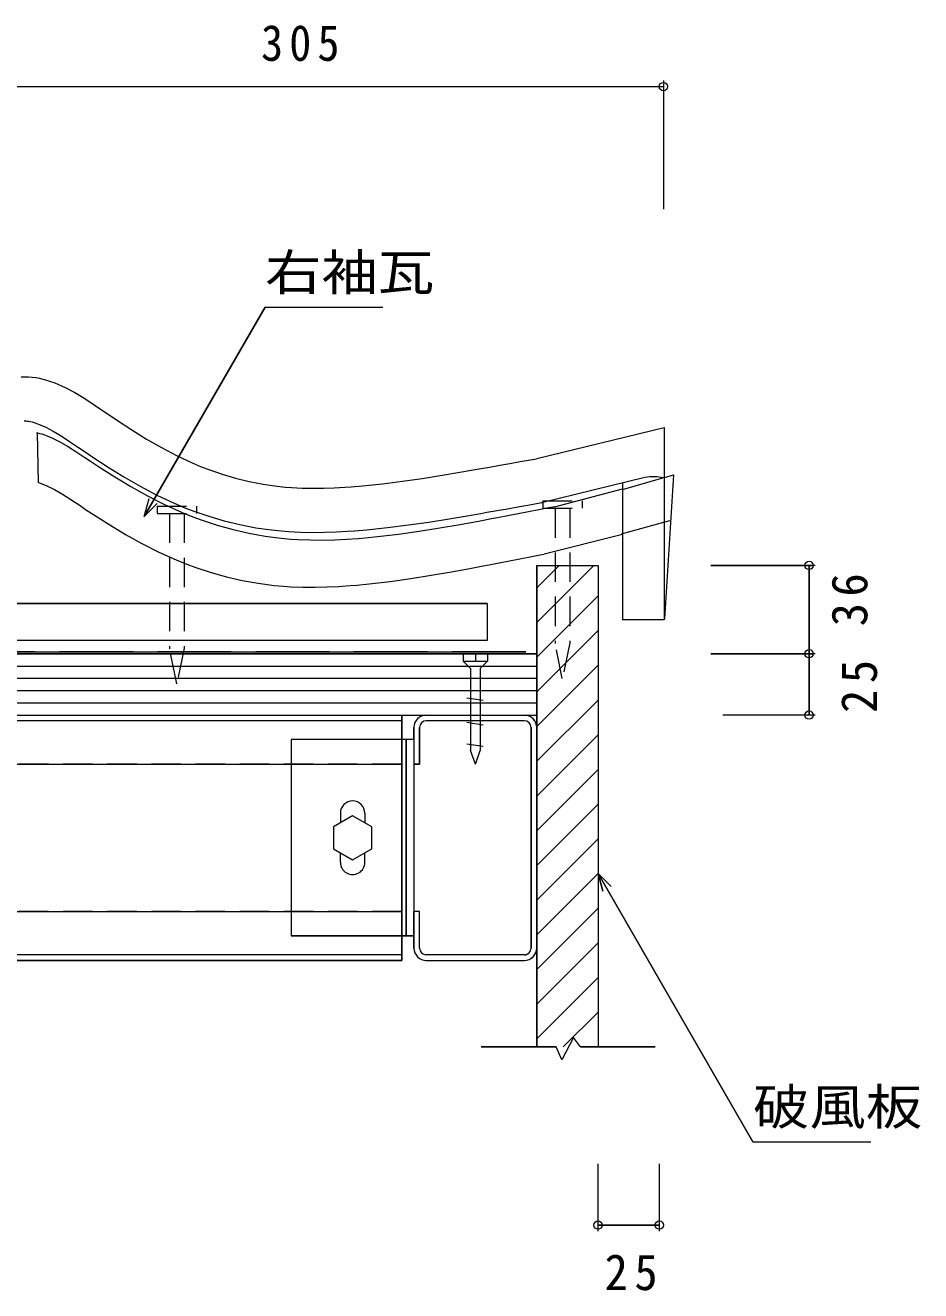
# Model space of a CAD drawing. Units: millimetres, scale not verified. Extents: x -478 to 499, y -286 to 299.
# Drawn here: x 134 to 499, y -220 to 296 of the extents above; entities that cross this region are included whole.
import ezdxf
from ezdxf.enums import TextEntityAlignment as Align

# ---------------------------------------------------------------- set-up
doc = ezdxf.new("R2010")
doc.units = ezdxf.units.MM
doc.header["$LTSCALE"] = 10
doc.linetypes.add('DASHED1', pattern=[1.8, 1.2, -0.6])
doc.linetypes.add('DASHED3', pattern=[4, 3, -1])
for name, color, linetype, lineweight in [('0-0_LAYER001', 4, 'Continuous', 18), ('0-1_LAYER003', 7, 'Continuous', 18), ('0-2_LAYER004', 2, 'Continuous', 18), ('0-3_LAYER007', 2, 'Continuous', 18)]:
    doc.layers.add(name, color=color, linetype=linetype, lineweight=lineweight)
doc.styles.add('ＭＳ ゴシック', font='')
doc.styles.get('ＭＳ ゴシック').set_extended_font_data('MS Gothic')

msp = doc.modelspace()

# ---------------------------------------------------------------- linework, layer by layer
at = {"layer": '0-0_LAYER001', "color": 2}
for p, q in [((88.67, 270.55), (393.67, 270.55)), ((393.67, 273.05), (393.67, 220.55)), ((342.04, 75.32), (342.04, -120.94)), ((342.04, 75.32), (367.04, 75.32)), ((455.53, 75.32), (413.03, 75.32)), ((453.03, 39.32), (453.03, 75.32)), ((312.05, 39.32), (322.05, 39.32)), ((312.05, 39.32), (312.05, 36.32)), ((312.05, 36.32), (322.05, 36.32)), ((312.05, 36.32), (315.05, 33.32)), ((317.05, 39.32), (317.05, 36.32)), ((322.05, 36.32), (319.05, 33.32)), ((322.05, 39.32), (322.05, 36.32)), ((455.53, 39.32), (413.03, 39.32)), ((455.53, 39.32), (417.87, 39.32)), ((453.03, 14.32), (453.03, 39.32)), ((315.04, 33.32), (315.04, -0.08)), ((319.04, 33.32), (319.04, -0.08)), ((320.28, 20.22), (313.63, 21.28)), ((320.28, 20.22), (313.63, 21.28)), ((320.28, 20.22), (313.64, 21.28)), ((-478.18, 14.32), (342.04, 14.32)), ((287.04, 12.02), (-478.18, 12.02)), ((297.04, 14.32), (337.04, 14.32)), ((337.04, 12.02), (297.04, 12.02)), ((320.28, 10.22), (313.63, 11.27)), ((455.53, 14.32), (417.87, 14.32)), ((292.04, 9.32), (292.04, -5.68)), ((294.34, 9.32), (294.34, -5.68)), ((339.74, -80.68), (339.74, 9.32)), ((342.04, -80.68), (342.04, 9.32)), ((242.04, 4.32), (242.04, -5.68)), ((288.84, 4.32), (288.84, -75.68)), ((292.04, 4.32), (292.04, -75.68)), ((320.28, 1.48), (313.63, 2.53)), ((317.04, -5.68), (315.04, -0.08)), ((317.04, -5.68), (319.04, -0.08)), ((294.34, -5.68), (292.04, -5.68)), ((262.04, -25.68), (262.04, -29.57)), ((272.04, -25.68), (272.04, -29.57)), ((262.04, -45.68), (262.04, -41.79)), ((272.04, -45.68), (272.04, -41.79)), ((294.34, -65.68), (292.04, -65.68)), ((292.04, -80.68), (292.04, -65.68)), ((294.34, -80.68), (294.34, -65.68)), ((287.04, -83.38), (-478.18, -83.38)), ((-478.18, -85.68), (287.04, -85.68)), ((337.04, -83.38), (297.04, -83.38)), ((297.04, -85.68), (337.04, -85.68)), ((357.01, -117.04), (352.35, -126.21)), ((359.93, -120.94), (357.01, -117.04)), ((350.04, -120.94), (319.43, -120.94)), ((352.35, -126.21), (350.04, -120.94)), ((390.33, -120.94), (359.93, -120.94)), ((367.04, -196.1), (367.04, -168.6)), ((392.04, -196.1), (392.04, -168.6)), ((367.04, -193.6), (392.04, -193.6))]:
    msp.add_line(p, q, dxfattribs=at)
at = {"layer": '0-0_LAYER001'}
for p, q in [((138.17, 129.44), (138.21, 129.44)), ((138.21, 129.44), (138.79, 129.34)), ((138.53, 129.36), (138.88, 109.19)), ((138.79, 129.34), (139.45, 129.19)), ((139.45, 129.19), (140.25, 128.98)), ((140.25, 128.98), (140.43, 128.93)), ((342.05, 118.9), (394.02, 131.61)), ((394.02, 131.61), (394.02, 53.23)), ((140.43, 128.93), (141.91, 128.44)), ((141.91, 128.44), (144.77, 127.24)), ((144.77, 127.24), (147.68, 125.76)), ((147.68, 125.76), (150.84, 123.92)), ((150.84, 123.92), (154.27, 121.74)), ((154.27, 121.74), (157.96, 119.3)), ((157.96, 119.3), (160.23, 117.78)), ((160.23, 117.78), (163.84, 115.41)), ((163.84, 115.41), (170.13, 111.41)), ((138.72, 109.31), (139.48, 109.06)), ((139.48, 109.06), (142.48, 107.81)), ((170.13, 111.41), (176.64, 107.5)), ((386.17, 111.16), (344.05, 100.86)), ((377.02, 108.87), (377.02, 53.23)), ((377.04, 106.31), (393.48, 111)), ((142.48, 107.81), (145.51, 106.27)), ((145.51, 106.27), (148.75, 104.38)), ((148.75, 104.38), (152.23, 102.17)), ((176.64, 107.5), (183.38, 103.74)), ((183.38, 103.74), (190.37, 100.2)), ((349.31, 99.25), (377.02, 106.51)), ((152.23, 102.17), (155.94, 99.71)), ((155.94, 99.71), (158.21, 98.2)), ((158.21, 98.2), (161.79, 95.84)), ((190.37, 100.2), (197.52, 96.97)), ((338.68, 97.32), (342.85, 98.12)), ((342.85, 98.12), (347.02, 98.93)), ((347.02, 98.93), (349.44, 99.39)), ((161.79, 95.84), (168.05, 91.87)), ((197.52, 96.97), (201.93, 95.19)), ((201.93, 95.19), (205.66, 93.81)), ((205.66, 93.81), (211.88, 91.77)), ((310.81, 92.07), (318.97, 93.57)), ((318.97, 93.57), (323.69, 94.45)), ((323.69, 94.45), (326.13, 94.91)), ((326.13, 94.91), (330.31, 95.71)), ((330.31, 95.71), (334.5, 96.51)), ((334.5, 96.51), (338.68, 97.32)), ((376.61, 88.16), (396.25, 93.71)), ((168.05, 91.87), (174.52, 87.98)), ((174.52, 87.98), (181.19, 84.26)), ((211.88, 91.77), (218.29, 89.99)), ((218.29, 89.99), (224.8, 88.5)), ((224.8, 88.5), (231.38, 87.32)), ((277.14, 87.09), (285.67, 88.1)), ((285.67, 88.1), (294.16, 89.29)), ((294.16, 89.29), (302.53, 90.63)), ((302.53, 90.63), (310.81, 92.07)), ((377.02, 87.95), (345.15, 79.95)), ((181.19, 84.26), (188.1, 80.75)), ((231.38, 87.32), (237.92, 86.47)), ((237.92, 86.47), (241.86, 86.11)), ((241.86, 86.11), (244.91, 85.91)), ((244.91, 85.91), (249.88, 85.72)), ((249.88, 85.72), (254.85, 85.69)), ((254.85, 85.69), (259.75, 85.81)), ((259.75, 85.81), (264.58, 86.04)), ((264.58, 86.04), (269.29, 86.37)), ((269.29, 86.37), (272.09, 86.6)), ((272.09, 86.6), (277.14, 87.09)), ((188.1, 80.75), (195.18, 77.56)), ((195.18, 77.56), (199.53, 75.81)), ((330.99, 77.23), (335.17, 78.03)), ((335.17, 78.03), (339.35, 78.84)), ((339.35, 78.84), (343.51, 79.64)), ((343.51, 79.64), (345.12, 79.95)), ((199.53, 75.81), (203.19, 74.45)), ((203.19, 74.45), (209.33, 72.44)), ((209.33, 72.44), (215.66, 70.68)), ((299.08, 71.35), (307.33, 72.79)), ((307.33, 72.79), (315.48, 74.28)), ((315.48, 74.28), (320.19, 75.17)), ((320.19, 75.17), (322.63, 75.63)), ((322.63, 75.63), (326.81, 76.43)), ((326.81, 76.43), (330.99, 77.23)), ((215.66, 70.68), (222.07, 69.21)), ((222.07, 69.21), (228.56, 68.05)), ((228.56, 68.05), (235.01, 67.21)), ((235.01, 67.21), (238.88, 66.85)), ((261.33, 66.79), (266.01, 67.11)), ((266.01, 67.11), (268.78, 67.34)), ((268.78, 67.34), (273.8, 67.83)), ((273.8, 67.83), (282.29, 68.83)), ((282.29, 68.83), (290.73, 70.02)), ((290.73, 70.02), (299.08, 71.35)), ((238.88, 66.85), (241.89, 66.66)), ((241.89, 66.66), (246.79, 66.47)), ((246.79, 66.47), (251.71, 66.44)), ((251.71, 66.44), (256.55, 66.56)), ((256.55, 66.56), (261.33, 66.79)), ((394.02, 53.23), (377.02, 53.23))]:
    msp.add_line(p, q, dxfattribs=at)
at = {"layer": '0-0_LAYER001', "color": 2, "linetype": 'DASHED1'}
for p, q in [((349.54, 98.62), (349.54, 43.47)), ((355.54, 98.62), (355.54, 43.72)), ((192.39, 96.49), (192.39, 41.34)), ((198.39, 96.49), (198.39, 41.59)), ((195.34, 27.08), (192.39, 41.34)), ((198.39, 41.59), (195.34, 27.08)), ((352.49, 29.21), (349.54, 43.47)), ((355.54, 43.72), (352.49, 29.21)), ((287.04, -5.68), (-478.18, -5.68)), ((287.04, -65.68), (-478.18, -65.68))]:
    msp.add_line(p, q, dxfattribs=at)
at = {"layer": '0-0_LAYER001', "color": 1}
for p, q in [((-478.18, 34.32), (342.04, 34.32)), ((-478.18, 29.32), (342.04, 29.32)), ((-478.18, 24.32), (342.04, 24.32)), ((-478.18, 19.32), (342.04, 19.32))]:
    msp.add_line(p, q, dxfattribs=at)
at = {"layer": '0-0_LAYER001'}
for points in [[(131.98, 152.25), (134.14, 152.28), (134.99, 152.24), (136.46, 152.11), (137.93, 151.9), (139.39, 151.62), (140.84, 151.28), (142.28, 150.89), (143.1, 150.63), (145.63, 149.75), (149.83, 147.93), (153.9, 145.79), (157.85, 143.41), (161.72, 140.87), (165.56, 138.25), (167.78, 136.72), (171.17, 134.43), (177.07, 130.56), (183.04, 126.86), (189.11, 123.36), (195.29, 120.11), (201.62, 117.15), (205.36, 115.59), (208.45, 114.4), (213.86, 112.53), (219.36, 110.92), (224.93, 109.57)], [(133.17, 134.27), (133.85, 134.27), (133.77, 134.28), (134.39, 134.22), (134.98, 134.14), (135.65, 134.01), (136.39, 133.84), (137.24, 133.6), (137.49, 133.53), (139.07, 132.97), (142.05, 131.68), (145.05, 130.1), (148.27, 128.16), (151.72, 125.91), (155.39, 123.4), (157.64, 121.86), (161.19, 119.45), (167.39, 115.38), (173.8, 111.41), (180.42, 107.59), (187.29, 103.99), (194.32, 100.7), (198.64, 98.88), (202.28, 97.48), (208.4, 95.38), (214.7, 93.53), (221.09, 91.98)], [(224.93, 109.57), (230.56, 108.48), (236.23, 107.66), (239.53, 107.31), (242.06, 107.11), (246.41, 106.88), (250.78, 106.8), (255.14, 106.84), (259.51, 106.98), (263.87, 107.23), (266.4, 107.4), (271.12, 107.79), (279.24, 108.64), (287.33, 109.66), (295.41, 110.84), (303.47, 112.12), (311.52, 113.48), (316.19, 114.29), (318.61, 114.72), (322.79, 115.45), (326.97, 116.19), (331.15, 116.94), (335.32, 117.68), (339.5, 118.43), (341.92, 118.86)], [(394.12, 111.22), (397.75, 112.28), (394.12, 53.58)], [(221.09, 91.98), (227.56, 90.72), (234, 89.79), (237.87, 89.38), (240.87, 89.14), (245.77, 88.89), (250.68, 88.79), (255.53, 88.84), (260.31, 89), (265, 89.26), (267.77, 89.45), (272.79, 89.87), (281.3, 90.76), (289.76, 91.83), (298.12, 93.04), (306.39, 94.36), (314.56, 95.74), (319.28, 96.56), (321.73, 96.99), (325.92, 97.73), (330.12, 98.47), (334.3, 99.22), (338.49, 99.96), (342.67, 100.71), (344.28, 101)]]:
    msp.add_lwpolyline(points, dxfattribs=at)
at = {"layer": '0-0_LAYER001', "color": 2, "linetype": 'DASHED1'}
for points in [[(187.39, 99.49), (203.39, 99.49), (203.39, 96.49)], [(187.39, 99.49), (187.39, 96.49), (203.39, 96.49)], [(344.54, 101.62), (360.54, 101.62), (360.54, 98.62)], [(344.54, 101.62), (344.54, 98.62), (360.54, 98.62)]]:
    msp.add_lwpolyline(points, dxfattribs=at)
at = {"layer": '0-0_LAYER001', "color": 2}
for points in [[(287.04, 14.32), (287.04, -5.68), (287.04, -75.68), (287.04, -85.68)], [(292.04, 4.32), (287.04, 4.32), (242.04, 4.32)], [(242.04, -5.68), (242.04, -65.68), (242.04, -75.68)], [(292.04, -75.68), (287.04, -75.68), (242.04, -75.68)]]:
    msp.add_lwpolyline(points, dxfattribs=at)
msp.add_lwpolyline([(267.04, -44.68), (274.83, -40.18), (274.83, -31.18), (267.04, -26.68), (259.25, -31.18), (259.25, -40.18)], close=True, dxfattribs=at)
for centre in [(393.67, 270.55), (453.03, 75.32), (453.03, 39.32), (453.03, 39.32), (453.03, 14.32), (367.04, -193.6), (392.04, -193.6)]:
    msp.add_circle(centre, 1.7, dxfattribs=at)
at = {"layer": '0-0_LAYER001'}
msp.add_arc((389.64, 90.34), 21.11, 78.2823, 99.4602, dxfattribs=at)
at = {"layer": '0-0_LAYER001', "color": 2}
for centre, radius, start, end in [((297.04, 9.32), 5, 89.9874, 180.0044), ((297.04, 9.32), 2.7, 89.9969, 179.989), ((337.04, 9.32), 5, 359.998, 90.0087), ((337.04, 9.32), 2.7, 0.0166, 89.9969), ((267.04, -25.68), 5, 0.003, 179.9881), ((267.04, -45.68), 5, 179.9881, 0.003), ((297.04, -80.68), 5, 179.9831, 270.0151), ((297.04, -80.68), 2.7, 179.989, 270.0087), ((337.04, -80.68), 5, 269.9938, 0.0193), ((337.04, -80.68), 2.7, 270.0087, 0.0166)]:
    msp.add_arc(centre, radius, start, end, dxfattribs=at)
at = {"layer": '0-1_LAYER003'}
for p, q in [((-439.63, 270.55), (393.67, 270.55)), ((393.67, 273.05), (393.67, 220.55)), ((231.33, 180.58), (279.33, 180.58)), ((413.03, 75.32), (454.73, 75.32)), ((453.03, 75.32), (453.03, 14.32)), ((-478.18, 40.1), (337.56, 40.1)), ((342.04, 39.32), (-260.37, 39.32)), ((413.03, 39.32), (454.73, 39.32)), ((-478.18, 14.32), (342.04, 14.32)), ((287.04, 12.02), (287.04, 14.32)), ((337.04, 12.02), (297.04, 12.02)), ((454.73, 14.32), (417.87, 14.32)), ((292.04, 4.32), (292.04, 9.32)), ((294.34, -5.68), (294.34, 9.32)), ((339.74, 9.32), (339.74, -80.68)), ((288.84, -75.68), (288.84, 4.32)), ((292.04, 4.32), (292.04, -75.68)), ((367.04, -50.23), (372.34, -55.53)), ((-478.18, -65.68), (287.04, -65.68)), ((292.04, -75.68), (292.04, -80.68)), ((287.04, -83.38), (-478.18, -83.38)), ((287.04, -85.68), (-478.18, -85.68)), ((337.04, -83.38), (297.04, -83.38)), ((297.04, -85.68), (337.04, -85.68)), ((359.93, -120.94), (390.33, -120.94)), ((430.18, -159.59), (478.18, -159.59)), ((367.04, -196.1), (367.04, -168.6)), ((392.04, -195.3), (392.04, -168.6)), ((392.04, -193.6), (367.04, -193.6))]:
    msp.add_line(p, q, dxfattribs=at)
at = {"layer": '0-1_LAYER003', "color": 2}
for p, q in [((342.04, 52.05), (365.31, 75.32)), ((342.04, 66.2), (351.17, 75.32)), ((367.04, 75.32), (367.04, -120.94)), ((342.04, 37.91), (367.04, 62.91)), ((321.83, 59.8), (321.83, 44.8)), ((342.04, 23.77), (367.04, 48.77)), ((-260.37, 39.32), (342.04, 39.32)), ((342.04, 9.63), (367.04, 34.63)), ((342.04, -4.52), (367.04, 20.48)), ((342.04, -18.66), (367.04, 6.34)), ((342.04, -32.8), (367.04, -7.8)), ((342.04, -46.94), (367.04, -21.94)), ((342.04, -61.08), (367.04, -36.08)), ((342.04, -75.23), (367.04, -50.23)), ((342.04, -89.37), (367.04, -64.37)), ((342.04, -103.51), (367.04, -78.51)), ((342.04, -117.65), (367.04, -92.65)), ((352.9, -120.94), (367.04, -106.79))]:
    msp.add_line(p, q, dxfattribs=at)
for points in [[(182.12, 95.34), (231.33, 180.58), (279.33, 180.58)], [(187.42, 100.64), (182.12, 95.34), (184.06, 102.58)], [(368.98, -57.47), (367.04, -50.23), (372.34, -55.53)], [(367.04, -50.23), (430.18, -159.59), (478.18, -159.59)]]:
    msp.add_lwpolyline(points, dxfattribs=at)
at = {"layer": '0-1_LAYER003'}
for points in [[(231.33, 180.58), (182.12, 95.34), (184.06, 102.58)], [(182.12, 95.34), (187.42, 100.64), (182.12, 95.34)], [(319.43, -120.94), (350.04, -120.94), (342.04, -120.94), (342.04, 75.32), (367.04, 75.32), (367.04, -120.94)], [(-478.18, 59.8), (321.83, 59.8), (321.83, 44.8), (-478.18, 44.8)], [(287.04, -85.68), (287.04, 12.02), (-478.18, 12.02)], [(-478.18, -5.68), (287.04, -5.68), (287.04, 4.32)], [(292.04, 4.32), (242.04, 4.32), (242.04, -75.68), (292.04, -75.68)], [(292.04, -5.68), (294.34, -5.68), (292.04, -5.68)], [(430.18, -159.59), (367.04, -50.23), (368.98, -57.47)], [(294.34, -80.68), (294.34, -65.68), (292.04, -65.68)], [(359.93, -120.94), (357.01, -117.04), (352.35, -126.21), (350.04, -120.94)]]:
    msp.add_lwpolyline(points, dxfattribs=at)
for centre, radius, start, end in [((297.06, 9.3), 5.02, 90.7866, 179.7303), ((297.1, 9.26), 2.76, 91.1634, 178.8277), ((337.03, 9.31), 2.71, 0.2719, 89.7362), ((337.08, 9.35), 4.97, 3.2362, 89.6557), ((297, -80.72), 4.96, 179.5178, 270.4804), ((297.1, -80.62), 2.76, 181.2613, 268.758), ((337.09, -80.73), 2.65, 268.8561, 1.1376), ((337, -80.63), 5.04, 270.508, 358.2831)]:
    msp.add_arc(centre, radius, start, end, dxfattribs=at)
at = {"layer": '0-2_LAYER004'}
msp.add_line((321.83, 44.8), (-478.18, 44.8), dxfattribs=at)
at = {"layer": '0-2_LAYER004', "linetype": 'DASHED3'}
msp.add_line((337.56, 40.1), (-478.18, 40.1), dxfattribs=at)
at = {"layer": '0-3_LAYER007'}
msp.add_line((321.83, 59.8), (-478.18, 59.8), dxfattribs=at)

# ---------------------------------------------------------------- texts
at = {"layer": '0-0_LAYER001', "color": 7, "char_height": 14.66, "attachment_point": 7, "style": 'ＭＳ ゴシック'}
for s, insert in [('\\T1.28;\\W0.9;305', (229.73, 280.81)), ('\\T1.28;\\W0.95;25', (369.73, -220.32))]:
    msp.add_mtext(s, dxfattribs=dict(at, insert=insert))
at = {"layer": '0-0_LAYER001', "color": 7, "char_height": 14.66, "attachment_point": 7, "rotation": 90, "style": 'ＭＳ ゴシック'}
for s, insert in [('\\T1.28;\\W0.95;36', (477.02, 50.52)), ('\\T1.28;\\W0.95;25', (480.95, 15.2))]:
    msp.add_mtext(s, dxfattribs=dict(at, insert=insert))
at = {"layer": '0-1_LAYER003', "style": 'ＭＳ ゴシック', "width": 1.15}
for s, p in [('右袖瓦', (231.33, 183.08)), ('破風板', (430.18, -157.09))]:
    msp.add_text(s, height=14.66, dxfattribs=at).set_placement(p, align=Align.BOTTOM_LEFT)

doc.saveas('drawing.dxf')
